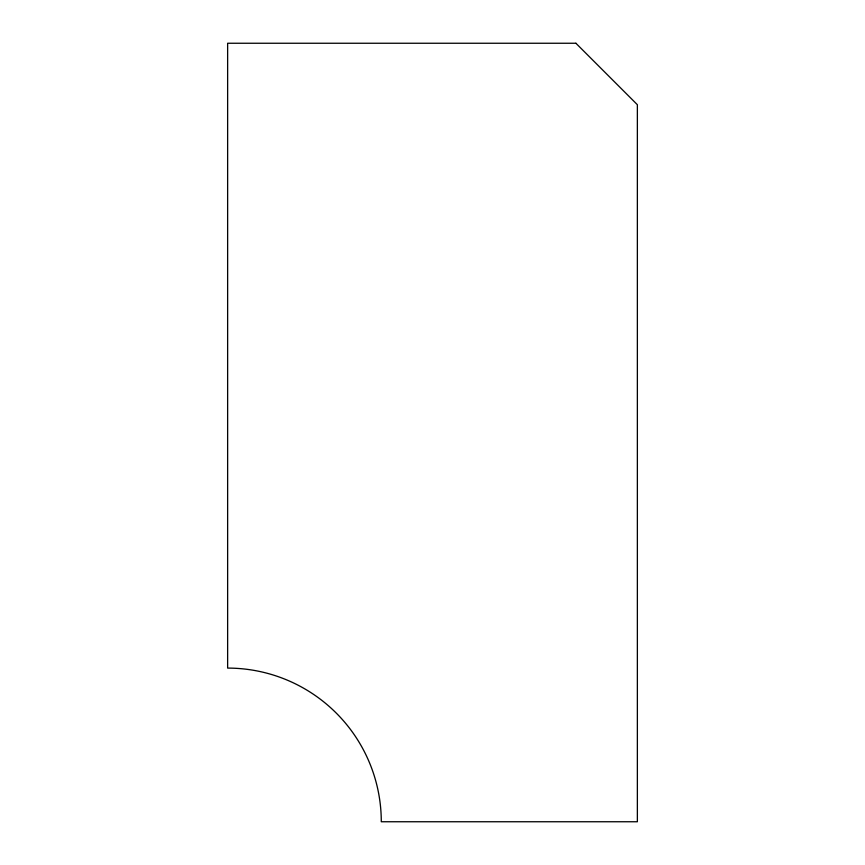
<?xml version="1.0" encoding="UTF-8"?>
<svg xmlns="http://www.w3.org/2000/svg" width="865" height="865" viewBox="0 0 865 865"><rect width="100%" height="100%" fill="white"/><g stroke="black" fill="none" stroke-linecap="round" stroke-linejoin="round"><path stroke-width="1.3" d="M575.906 43.25L227.636 43.25L227.636 668.094A153.656 153.656 0 0 1 381.281 821.75L637.364 821.75L637.364 104.708L575.906 43.25"/></g></svg>
